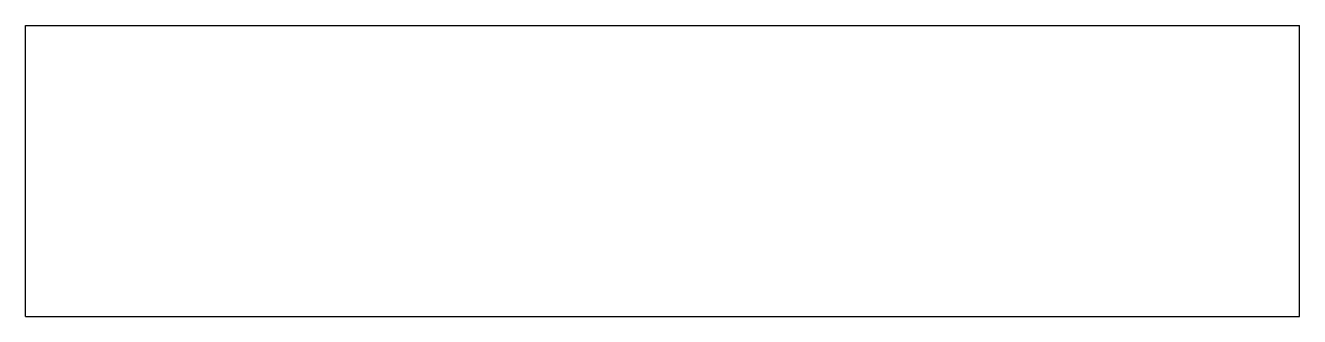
# Model space of a CAD drawing. Header units: millimetres. Extents: x 0 to 176, y 0 to 40.
import ezdxf

# ---------------------------------------------------------------- set-up
doc = ezdxf.new("R2010")
doc.units = ezdxf.units.MM

msp = doc.modelspace()

# ---------------------------------------------------------------- linework, layer by layer
for p, q in [((0, 0), (0, 40.2)), ((0, 40.2), (176.03, 40.2)), ((176.03, 0), (176.03, 40.2)), ((0, 0), (176.03, 0))]:
    msp.add_line(p, q)

doc.saveas('drawing.dxf')
